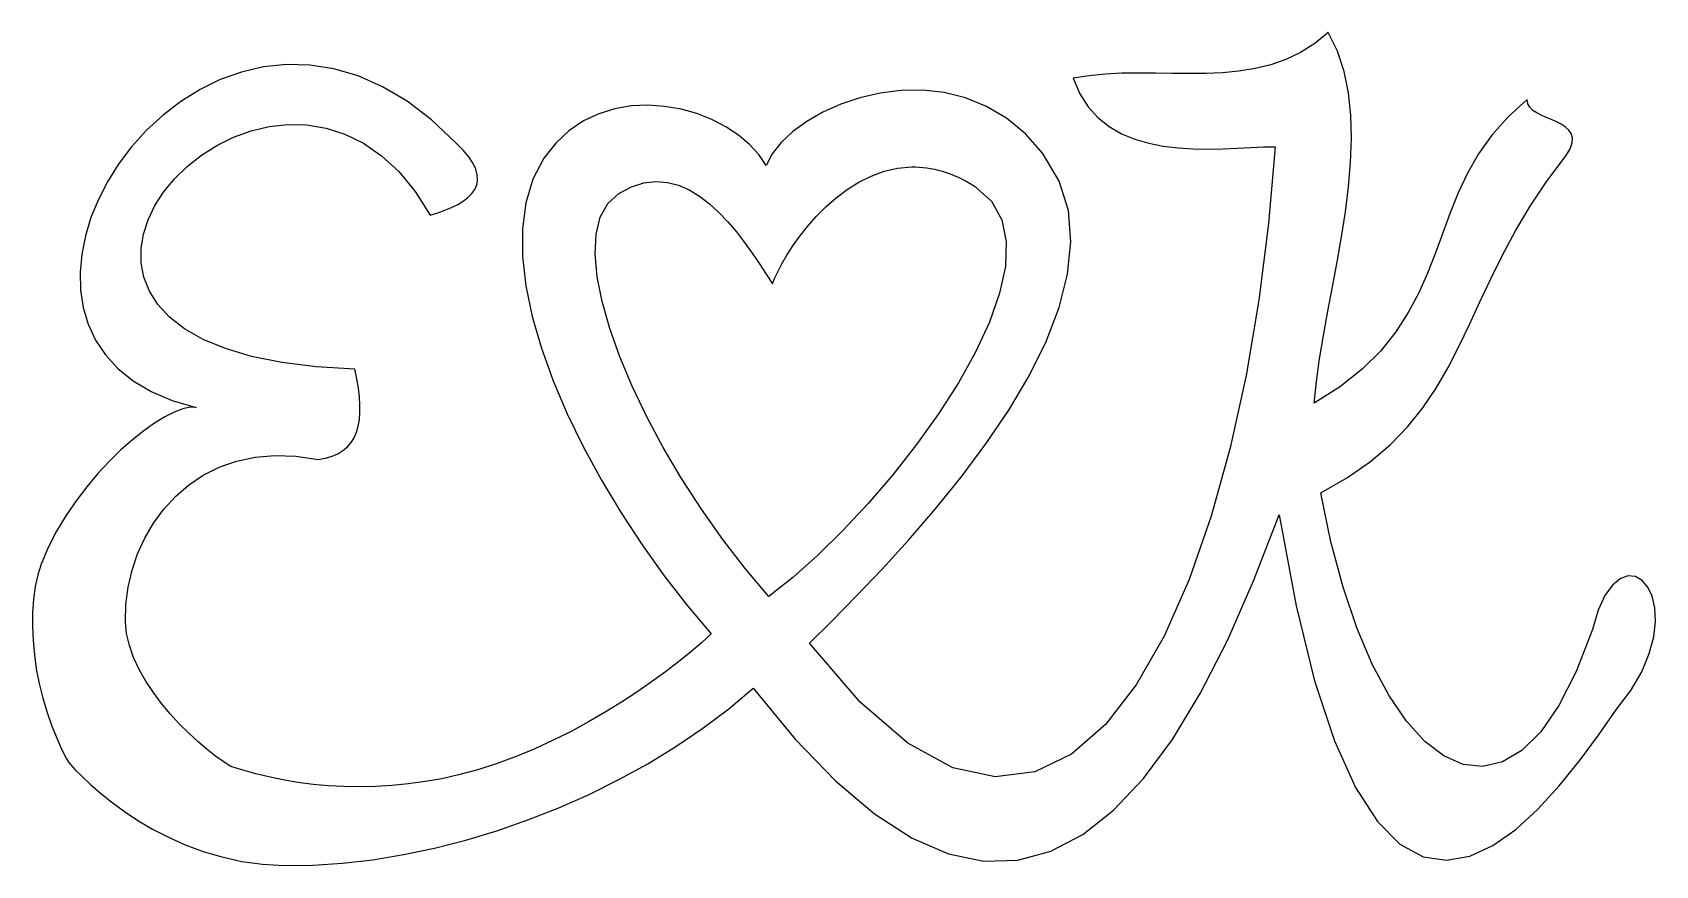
# Model space of a CAD drawing. Extents: x 0 to 100, y 0 to 52.
import ezdxf

# ---------------------------------------------------------------- set-up
doc = ezdxf.new("R2010")
doc.units = 0
doc.layers.add('Layer_1', color=7, linetype='CONTINUOUS')

msp = doc.modelspace()

# ---------------------------------------------------------------- linework, layer by layer
at = {"layer": 'Layer_1', "color": 7}
for points in [[(79.942343, 51.617661), (79.108512, 50.930264), (78.233801, 50.376739), (77.322587, 49.942966), (76.379239, 49.614829), (75.40813, 49.378214), (74.413629, 49.218998), (73.400113, 49.123065), (72.371949, 49.076301), (71.33351, 49.064589), (70.289172, 49.073789), (69.243301, 49.089819), (68.200273, 49.09854), (67.164458, 49.08584), (66.140228, 49.037605), (65.131956, 48.939717), (64.144011, 48.778054), (64.550919, 47.822452), (65.065907, 47.013149), (65.676529, 46.338534), (66.370344, 45.78699), (67.134912, 45.346904), (67.95779, 45.006665), (68.826535, 44.754655), (69.728709, 44.579265), (70.651864, 44.468876), (71.583564, 44.411879), (72.511364, 44.396667), (73.422823, 44.411597), (74.305499, 44.445082), (75.14695, 44.485505), (75.934734, 44.521248), (76.656407, 44.540693), (76.253645, 39.776957), (75.654597, 35.026909), (74.861316, 30.3688), (73.875866, 25.880894), (72.700303, 21.641445), (71.33669, 17.728713), (69.787081, 14.220962), (68.05354, 11.196443), (66.138123, 8.733405), (64.042888, 6.910108), (61.769899, 5.804841), (59.321212, 5.495808), (56.698885, 6.061325), (53.904978, 7.579596), (50.941551, 10.128937), (47.810663, 13.787553), (49.196515, 15.15337), (50.709164, 16.68569), (52.307668, 18.363959), (53.951073, 20.16763), (55.598444, 22.076149), (57.208826, 24.068962), (58.741282, 26.125521), (60.154862, 28.225272), (61.40862, 30.347662), (62.461611, 32.47214), (63.272893, 34.578156), (63.801518, 36.645157), (64.006538, 38.65259), (63.847012, 40.579905), (63.281992, 42.406546), (62.270533, 44.111967), (61.191301, 45.329637), (60.020677, 46.299113), (58.778473, 47.037488), (57.484504, 47.561857), (56.158576, 47.889314), (54.820504, 48.03695), (53.490097, 48.021851), (52.187167, 47.861125), (50.931527, 47.571859), (49.742982, 47.171146), (48.64135, 46.67608), (47.646438, 46.103753), (46.778057, 45.471259), (46.056022, 44.795693), (45.50014, 44.094145), (45.130226, 43.383709), (44.679032, 44.056629), (44.101171, 44.686106), (43.412097, 45.263016), (42.627259, 45.778244), (41.762107, 46.22267), (40.832097, 46.587169), (39.852676, 46.862629), (38.839298, 47.039924), (37.807415, 47.109937), (36.772475, 47.063546), (35.74993, 46.891636), (34.755235, 46.585083), (33.803838, 46.134766), (32.911189, 45.531573), (32.092745, 44.766375), (31.363951, 43.830058), (30.679712, 42.521701), (30.240083, 41.058565), (30.030702, 39.45856), (30.037193, 37.739601), (30.245222, 35.919595), (30.640412, 34.016455), (31.208404, 32.04809), (31.934833, 30.032411), (32.805336, 27.987327), (33.805551, 25.930754), (34.921119, 23.880596), (36.137675, 21.854768), (37.440856, 19.871178), (38.816303, 17.947737), (40.24965, 16.10236), (41.726536, 14.352951), (41.114475, 13.802223), (40.434404, 13.223357), (39.690427, 12.622534), (38.886652, 12.005907), (38.027187, 11.379599), (37.116139, 10.74982), (36.157611, 10.122694), (35.155711, 9.504374), (34.114548, 8.901039), (33.038226, 8.318871), (31.930854, 7.763966), (30.796538, 7.242532), (29.639381, 6.760722), (28.463494, 6.324661), (27.272982, 5.940528), (26.071952, 5.614505), (25.037602, 5.385735), (24.001252, 5.20294), (22.9677, 5.063776), (21.941741, 4.965817), (20.928171, 4.906748), (19.931788, 4.88417), (18.957385, 4.895741), (18.009761, 4.939034), (17.064915, 5.023588), (16.1153, 5.15214), (15.190397, 5.312132), (14.319684, 5.490976), (13.507957, 5.686302), (12.792923, 5.882193), (12.236971, 6.052429), (11.968312, 6.143671), (11.81047, 6.2372), (11.468769, 6.462357), (11.017525, 6.786828), (10.498149, 7.191958), (9.939706, 7.6642), (9.354809, 8.19681), (8.76841, 8.777877), (8.205464, 9.395549), (7.67241, 10.045619), (7.167462, 10.727243), (6.703233, 11.433673), (6.292333, 12.158137), (5.947375, 12.893863), (5.68097, 13.634103), (5.50573, 14.37203), (5.434267, 15.100948), (5.465518, 16.176801), (5.603458, 17.245001), (5.845658, 18.294428), (6.189691, 19.313952), (6.63313, 20.292454), (7.173545, 21.218803), (7.808509, 22.081881), (8.535595, 22.870559), (9.352375, 23.573716), (10.25642, 24.180226), (11.245303, 24.678963), (12.316596, 25.058806), (13.467871, 25.308629), (14.6967, 25.417304), (16.000655, 25.373715), (17.37731, 25.166731), (17.831457, 25.247), (18.237888, 25.365153), (18.597914, 25.520761), (18.912848, 25.713398), (19.184002, 25.942638), (19.412686, 26.20806), (19.600215, 26.509233), (19.747898, 26.845733), (19.85705, 27.217134), (19.928981, 27.623012), (19.965003, 28.06294), (19.966442, 28.536492), (19.934584, 29.043242), (19.870753, 29.582766), (19.776262, 30.154639), (19.652422, 30.758433), (17.247694, 30.899194), (15.116127, 31.165124), (13.246714, 31.544958), (11.628448, 32.027429), (10.250323, 32.601274), (9.101333, 33.255222), (8.17047, 33.978016), (7.446728, 34.75838), (6.919101, 35.585057), (6.576583, 36.446775), (6.408166, 37.332272), (6.402843, 38.230278), (6.54961, 39.129534), (6.83746, 40.018768), (7.255385, 40.886717), (7.792379, 41.722115), (8.473086, 42.552748), (9.260397, 43.321891), (10.141532, 44.016466), (11.103709, 44.623382), (12.134148, 45.129564), (13.220067, 45.521929), (14.348685, 45.787396), (15.507223, 45.912878), (16.682898, 45.885305), (17.86293, 45.691579), (19.034538, 45.318625), (20.184941, 44.753362), (21.301358, 43.982709), (22.371009, 42.993582), (23.381112, 41.772901), (24.318887, 40.30758), (24.78755, 40.451514), (25.230947, 40.60903), (25.643927, 40.781081), (26.021338, 40.968607), (26.358028, 41.172557), (26.648849, 41.393879), (26.888647, 41.633514), (27.072272, 41.89241), (27.194573, 42.171511), (27.2504, 42.471767), (27.234601, 42.794122), (27.142025, 43.139519), (26.96752, 43.508909), (26.705936, 43.903232), (26.352122, 44.323439), (25.900927, 44.770473), (24.396214, 46.194637), (22.880168, 47.351807), (21.360868, 48.256115), (19.846395, 48.921691), (18.344827, 49.36266), (16.864244, 49.593151), (15.412727, 49.6273), (13.998355, 49.47923), (12.629208, 49.163067), (11.313364, 48.69295), (10.058905, 48.082997), (8.873909, 47.347345), (7.766457, 46.500123), (6.744628, 45.555454), (5.816501, 44.527471), (4.990157, 43.430304), (4.326529, 42.371545), (3.762256, 41.277163), (3.303639, 40.158177), (2.956976, 39.0256), (2.728565, 37.890446), (2.624705, 36.76373), (2.651694, 35.656468), (2.815833, 34.579671), (3.123418, 33.544356), (3.580749, 32.56154), (4.194126, 31.642232), (4.969845, 30.797451), (5.914206, 30.038211), (7.033508, 29.375522), (8.33405, 28.820405), (9.822129, 28.383872), (9.445687, 28.393355), (8.988605, 28.295488), (8.461768, 28.095684), (7.876059, 27.799333), (7.242364, 27.411834), (6.571567, 26.938587), (5.874553, 26.384985), (5.162207, 25.756425), (4.445412, 25.058306), (3.735053, 24.296024), (3.042016, 23.474972), (2.377185, 22.600554), (1.751443, 21.678162), (1.175677, 20.713193), (0.66077, 19.711045), (0.217607, 18.677112), (0.003352, 18.010755), (-0.154789, 17.281879), (-0.259687, 16.501004), (-0.314213, 15.678651), (-0.321238, 14.825338), (-0.283632, 13.951592), (-0.204267, 13.067898), (-0.086012, 12.184824), (0.086474, 11.288063), (0.318125, 10.377473), (0.590461, 9.484861), (0.884999, 8.642004), (1.19887, 7.85943), (1.508387, 7.176029), (1.774256, 6.651914), (1.915552, 6.403982), (2.040087, 6.259823), (2.333316, 5.942323), (2.752731, 5.51755), (3.27664, 5.023266), (3.891152, 4.486564), (4.592788, 3.920342), (5.37026, 3.348221), (6.212282, 2.793711), (7.119275, 2.264403), (8.096863, 1.760862), (9.141566, 1.296014), (10.249903, 0.882728), (11.418391, 0.533957), (12.64355, 0.262629), (13.921897, 0.081668), (15.249953, 0.004), (17.04053, 0.026014), (18.87828, 0.147228), (20.753863, 0.365358), (22.657937, 0.678145), (24.58116, 1.083303), (26.514191, 1.578575), (28.447688, 2.161702), (30.372311, 2.830371), (32.27872, 3.582352), (34.157566, 4.415331), (35.999518, 5.32705), (37.795224, 6.315251), (39.53535, 7.377677), (41.210553, 8.511984), (42.81149, 9.715973), (44.328821, 10.987356), (46.914183, 7.83324), (49.414217, 5.242271), (51.831501, 3.203102), (54.168617, 1.704418), (56.428148, 0.734815), (58.612666, 0.282949), (60.724761, 0.337474), (62.767008, 0.887017), (64.741988, 1.920233), (66.65228, 3.425804), (68.500469, 5.3923), (70.289131, 7.808404), (72.020849, 10.662772), (73.6982, 13.944057), (75.323769, 17.640852), (76.900133, 21.74184), (77.949477, 16.097291), (79.096287, 11.448027), (80.326957, 7.720436), (81.627889, 4.840838), (82.985473, 2.735629), (84.386111, 1.331122), (85.816199, 0.553713), (87.262131, 0.32977), (88.710309, 0.585632), (90.147125, 1.247641), (91.558978, 2.242192), (92.932266, 3.495626), (94.253382, 4.93431), (95.508729, 6.484613), (96.684698, 8.072847), (97.767689, 9.625436), (98.680641, 10.840628), (99.361031, 12.015548), (99.830011, 13.133091), (100.108737, 14.176072), (100.218366, 15.127324), (100.180049, 15.969721), (100.014943, 16.686097), (99.744204, 17.259296), (99.388988, 17.67217), (98.97045, 17.90756), (98.509742, 17.948316), (98.028022, 17.777284), (97.546447, 17.377304), (97.086168, 16.73123), (96.668341, 15.821904), (96.314121, 14.632171), (95.308035, 12.025312), (94.233897, 9.918241), (93.104966, 8.293488), (91.934511, 7.133526), (90.735795, 6.420915), (89.522082, 6.138129), (88.306638, 6.267697), (87.102726, 6.792122), (85.92361, 7.693935), (84.78256, 8.955638), (83.692835, 10.559761), (82.6677, 12.488778), (81.720424, 14.725248), (80.864266, 17.251662), (80.112496, 20.05053), (79.478374, 23.104372), (81.131821, 24.034994), (82.564011, 25.029376), (83.802289, 26.084545), (84.873989, 27.197548), (85.806451, 28.365417), (86.627009, 29.58519), (87.363005, 30.853903), (88.041775, 32.168596), (88.690658, 33.526302), (89.336989, 34.924059), (90.008108, 36.358905), (90.731353, 37.827877), (91.534061, 39.328012), (92.44357, 40.856344), (93.487216, 42.409916), (94.692342, 43.98576), (94.930622, 44.410679), (95.050171, 44.774802), (95.065299, 45.085213), (94.990295, 45.348986), (94.83947, 45.573206), (94.627126, 45.764948), (94.367566, 45.931295), (94.075094, 46.079327), (93.764011, 46.216123), (93.44862, 46.348761), (93.143227, 46.484321), (92.862134, 46.629886), (92.61964, 46.79253), (92.430051, 46.979339), (92.307671, 47.19739), (92.266803, 47.453763), (91.066672, 46.373611), (90.073569, 45.249447), (89.253863, 44.087992), (88.573928, 42.89597), (88.000133, 41.680103), (87.49885, 40.447111), (87.036454, 39.203722), (86.579314, 37.956652), (86.093804, 36.712625), (85.546296, 35.478366), (84.903159, 34.260594), (84.130765, 33.066032), (83.195489, 31.901405), (82.063702, 30.773431), (80.701776, 29.688836), (79.07608, 28.65434), (79.20844, 29.994912), (79.402959, 31.396397), (79.644078, 32.848441), (79.91625, 34.340697), (80.203917, 35.86282), (80.491524, 37.404459), (80.763515, 38.955267), (81.004338, 40.504899), (81.198442, 42.043001), (81.330265, 43.559226), (81.384257, 45.04323), (81.344865, 46.484663), (81.196532, 47.873173), (80.923705, 49.198418), (80.510828, 50.450046), (79.942343, 51.617661)], [(54.148194, 43.283896), (54.37663, 43.283049), (54.607099, 43.273623), (54.83956, 43.25525), (55.073979, 43.227705), (55.310326, 43.190754), (55.548561, 43.144165), (55.788656, 43.087709), (56.030568, 43.021153), (56.27427, 42.94427), (56.519724, 42.856823), (56.766895, 42.758584), (57.015747, 42.649325), (57.26625, 42.52881), (57.518365, 42.396809), (57.77206, 42.253093), (58.027299, 42.097428), (59.075783, 41.174189), (59.722842, 40.017433), (60.001813, 38.658189), (59.946032, 37.127489), (59.588832, 35.456361), (58.963549, 33.675835), (58.103519, 31.816942), (57.042078, 29.910708), (55.812557, 27.988165), (54.448298, 26.080343), (52.982628, 24.218272), (51.448888, 22.432979), (49.880413, 20.755496), (48.310538, 19.216851), (46.772593, 17.848076), (45.299921, 16.680198), (43.83624, 18.405996), (42.438639, 20.213208), (41.118175, 22.079663), (39.885911, 23.983184), (38.752901, 25.901598), (37.730207, 27.81273), (36.828888, 29.69441), (36.060002, 31.524455), (35.434609, 33.280698), (34.963766, 34.940961), (34.658537, 36.483071), (34.529976, 37.884852), (34.589144, 39.124132), (34.847101, 40.178735), (35.314901, 41.026485), (36.003611, 41.645209), (36.793943, 42.053136), (37.559121, 42.292872), (38.298967, 42.378806), (39.013299, 42.325331), (39.701938, 42.146839), (40.364704, 41.857722), (41.001414, 41.472371), (41.611889, 41.005174), (42.195948, 40.470527), (42.753413, 39.882822), (43.2841, 39.256446), (43.787833, 38.605797), (44.264428, 37.945259), (44.713706, 37.289231), (45.135487, 36.6521), (45.52959, 36.048257), (45.652061, 36.381073), (45.840577, 36.795799), (46.092875, 37.278294), (46.406695, 37.814415), (46.779778, 38.390024), (47.20986, 38.99098), (47.694681, 39.603142), (48.231981, 40.212373), (48.819494, 40.804526), (49.454963, 41.365468), (50.136126, 41.881057), (50.86072, 42.33715), (51.626485, 42.719607), (52.43116, 43.014292), (53.272484, 43.207058), (54.148194, 43.283896)]]:
    msp.add_lwpolyline(points, dxfattribs=at)

doc.saveas('drawing.dxf')
